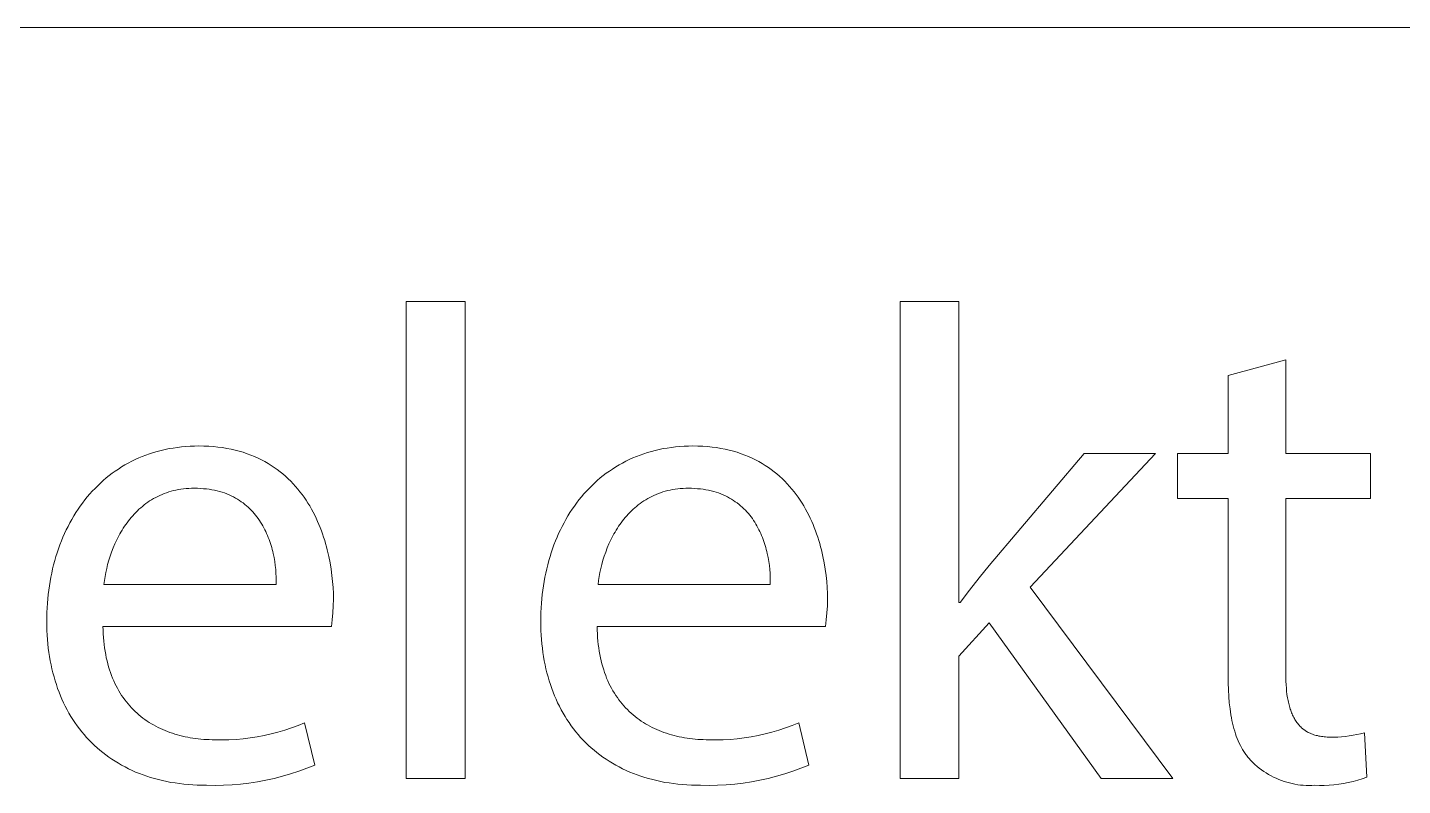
# Model space of a CAD drawing. Header units: millimetres. Extents: x 0 to 5466, y 0 to 3819.
# Drawn here: x 4843.2 to 4955.2, y 91 to 152.7 of the extents above; entities that cross this region are included whole.
import ezdxf

# ---------------------------------------------------------------- set-up
doc = ezdxf.new("R2010")
doc.units = ezdxf.units.MM
doc.header["$MEASUREMENT"] = 0
doc.layers.add('Domyślny', color=7, linetype='Continuous', true_color=0x000000)

msp = doc.modelspace()

# ---------------------------------------------------------------- linework, layer by layer
at = {"layer": 'Domyślny', "color": 18, "lineweight": 15, "true_color": 0x000000}
for p, q in [((3400.11, 152.73), (5460.42, 152.73)), ((4874.07, 130.43), (4878.89, 130.43)), ((4874.07, 91.57), (4874.07, 130.43)), ((4878.89, 130.43), (4878.89, 91.57)), ((4914.3, 91.57), (4914.3, 130.43)), ((4914.3, 130.43), (4919.07, 130.43)), ((4919.07, 130.43), (4919.07, 105.9)), ((4941.02, 124.4), (4945.71, 125.66)), ((4945.71, 125.66), (4945.71, 118.05)), ((4941.02, 118.05), (4941.02, 124.4)), ((4852, 117.55), (4852.29, 117.68)), ((4852.29, 117.68), (4852.58, 117.8)), ((4852.58, 117.8), (4852.88, 117.91)), ((4852.88, 117.91), (4853.18, 118.02)), ((4853.18, 118.02), (4853.49, 118.12)), ((4853.49, 118.12), (4853.8, 118.21)), ((4853.8, 118.21), (4854.12, 118.29)), ((4854.12, 118.29), (4854.44, 118.37)), ((4854.44, 118.37), (4854.77, 118.44)), ((4854.77, 118.44), (4855.1, 118.49)), ((4855.1, 118.49), (4855.44, 118.54)), ((4855.44, 118.54), (4855.78, 118.58)), ((4855.78, 118.58), (4856.13, 118.61)), ((4856.13, 118.61), (4856.48, 118.64)), ((4856.48, 118.64), (4856.83, 118.65)), ((4856.83, 118.65), (4857.19, 118.66)), ((4857.19, 118.66), (4857.59, 118.65)), ((4857.59, 118.65), (4857.99, 118.63)), ((4857.99, 118.63), (4858.37, 118.61)), ((4858.37, 118.61), (4858.74, 118.57)), ((4858.74, 118.57), (4859.11, 118.52)), ((4859.11, 118.52), (4859.46, 118.46)), ((4859.46, 118.46), (4859.81, 118.4)), ((4859.81, 118.4), (4860.15, 118.32)), ((4860.15, 118.32), (4860.48, 118.23)), ((4860.48, 118.23), (4860.8, 118.14)), ((4860.8, 118.14), (4861.12, 118.03)), ((4861.12, 118.03), (4861.42, 117.92)), ((4861.42, 117.92), (4861.72, 117.8)), ((4861.72, 117.8), (4862.01, 117.67)), ((4862.01, 117.67), (4862.29, 117.53)), ((4892.24, 117.55), (4892.53, 117.68)), ((4892.53, 117.68), (4892.82, 117.8)), ((4892.82, 117.8), (4893.12, 117.91)), ((4893.12, 117.91), (4893.42, 118.02)), ((4893.42, 118.02), (4893.73, 118.12)), ((4893.73, 118.12), (4894.04, 118.21)), ((4894.04, 118.21), (4894.36, 118.29)), ((4894.36, 118.29), (4894.68, 118.37)), ((4894.68, 118.37), (4895.01, 118.44)), ((4895.01, 118.44), (4895.34, 118.49)), ((4895.34, 118.49), (4895.68, 118.54)), ((4895.68, 118.54), (4896.02, 118.58)), ((4896.02, 118.58), (4896.37, 118.61)), ((4896.37, 118.61), (4896.72, 118.64)), ((4896.72, 118.64), (4897.07, 118.65)), ((4897.07, 118.65), (4897.43, 118.66)), ((4897.43, 118.66), (4897.83, 118.65)), ((4897.83, 118.65), (4898.23, 118.63)), ((4898.23, 118.63), (4898.61, 118.61)), ((4898.61, 118.61), (4898.98, 118.57)), ((4898.98, 118.57), (4899.35, 118.52)), ((4899.35, 118.52), (4899.7, 118.46)), ((4899.7, 118.46), (4900.05, 118.4)), ((4900.05, 118.4), (4900.39, 118.32)), ((4900.39, 118.32), (4900.72, 118.23)), ((4900.72, 118.23), (4901.04, 118.14)), ((4901.04, 118.14), (4901.36, 118.03)), ((4901.36, 118.03), (4901.66, 117.92)), ((4901.66, 117.92), (4901.96, 117.8)), ((4901.96, 117.8), (4902.25, 117.67)), ((4902.25, 117.67), (4902.53, 117.53)), ((4921.54, 108.92), (4929.3, 118.05)), ((4935.1, 118.05), (4924.88, 107.17)), ((4929.3, 118.05), (4935.1, 118.05)), ((4936.9, 114.39), (4936.9, 118.05)), ((4936.9, 118.05), (4941.02, 118.05)), ((4945.71, 118.05), (4952.61, 118.05)), ((4952.61, 118.05), (4952.61, 114.39)), ((4850.13, 116.43), (4850.38, 116.61)), ((4850.38, 116.61), (4850.64, 116.78)), ((4850.64, 116.78), (4850.9, 116.95)), ((4850.9, 116.95), (4851.17, 117.11)), ((4851.17, 117.11), (4851.44, 117.26)), ((4851.44, 117.26), (4851.72, 117.41)), ((4851.72, 117.41), (4852, 117.55)), ((4862.29, 117.53), (4862.56, 117.39)), ((4862.56, 117.39), (4862.82, 117.24)), ((4862.82, 117.24), (4863.08, 117.08)), ((4863.08, 117.08), (4863.33, 116.91)), ((4863.33, 116.91), (4863.57, 116.74)), ((4863.57, 116.74), (4863.81, 116.56)), ((4863.81, 116.56), (4864.03, 116.38)), ((4890.37, 116.43), (4890.62, 116.61)), ((4890.62, 116.61), (4890.88, 116.78)), ((4890.88, 116.78), (4891.14, 116.95)), ((4891.14, 116.95), (4891.41, 117.11)), ((4891.41, 117.11), (4891.68, 117.26)), ((4891.68, 117.26), (4891.96, 117.41)), ((4891.96, 117.41), (4892.24, 117.55)), ((4902.53, 117.53), (4902.8, 117.39)), ((4902.8, 117.39), (4903.06, 117.24)), ((4903.06, 117.24), (4903.32, 117.08)), ((4903.32, 117.08), (4903.57, 116.91)), ((4903.57, 116.91), (4903.81, 116.74)), ((4903.81, 116.74), (4904.05, 116.56)), ((4904.05, 116.56), (4904.27, 116.38)), ((4848.73, 115.2), (4848.95, 115.42)), ((4848.95, 115.42), (4849.17, 115.64)), ((4849.17, 115.64), (4849.4, 115.85)), ((4849.4, 115.85), (4849.64, 116.05)), ((4849.64, 116.05), (4849.88, 116.24)), ((4849.88, 116.24), (4850.13, 116.43)), ((4864.03, 116.38), (4864.25, 116.19)), ((4864.25, 116.19), (4864.47, 115.99)), ((4864.47, 115.99), (4864.67, 115.79)), ((4864.67, 115.79), (4864.87, 115.58)), ((4864.87, 115.58), (4865.06, 115.37)), ((4865.06, 115.37), (4865.25, 115.15)), ((4888.97, 115.2), (4889.19, 115.42)), ((4889.19, 115.42), (4889.41, 115.64)), ((4889.41, 115.64), (4889.64, 115.85)), ((4889.64, 115.85), (4889.88, 116.05)), ((4889.88, 116.05), (4890.12, 116.24)), ((4890.12, 116.24), (4890.37, 116.43)), ((4904.27, 116.38), (4904.49, 116.19)), ((4904.49, 116.19), (4904.71, 115.99)), ((4904.71, 115.99), (4904.91, 115.79)), ((4904.91, 115.79), (4905.11, 115.58)), ((4905.11, 115.58), (4905.3, 115.37)), ((4905.3, 115.37), (4905.49, 115.15)), ((4847.71, 114.01), (4847.9, 114.26)), ((4847.9, 114.26), (4848.1, 114.51)), ((4848.1, 114.51), (4848.3, 114.75)), ((4848.3, 114.75), (4848.51, 114.98)), ((4848.51, 114.98), (4848.73, 115.2)), ((4853.34, 114.28), (4853.18, 114.18)), ((4853.5, 114.37), (4853.34, 114.28)), ((4853.67, 114.46), (4853.5, 114.37)), ((4853.84, 114.55), (4853.67, 114.46)), ((4854.01, 114.63), (4853.84, 114.55)), ((4854.19, 114.71), (4854.01, 114.63)), ((4854.37, 114.78), (4854.19, 114.71)), ((4854.55, 114.85), (4854.37, 114.78)), ((4854.74, 114.91), (4854.55, 114.85)), ((4854.93, 114.97), (4854.74, 114.91)), ((4855.13, 115.02), (4854.93, 114.97)), ((4855.32, 115.06), (4855.13, 115.02)), ((4855.53, 115.1), (4855.32, 115.06)), ((4855.73, 115.14), (4855.53, 115.1)), ((4855.95, 115.16), (4855.73, 115.14)), ((4856.16, 115.19), (4855.95, 115.16)), ((4856.38, 115.2), (4856.16, 115.19)), ((4856.6, 115.21), (4856.38, 115.2)), ((4856.83, 115.22), (4856.6, 115.21)), ((4857.08, 115.21), (4856.83, 115.22)), ((4857.32, 115.2), (4857.08, 115.21)), ((4857.56, 115.18), (4857.32, 115.2)), ((4857.8, 115.16), (4857.56, 115.18)), ((4858.03, 115.13), (4857.8, 115.16)), ((4858.25, 115.09), (4858.03, 115.13)), ((4858.46, 115.05), (4858.25, 115.09)), ((4858.67, 115), (4858.46, 115.05)), ((4858.88, 114.95), (4858.67, 115)), ((4859.08, 114.89), (4858.88, 114.95)), ((4859.27, 114.83), (4859.08, 114.89)), ((4859.46, 114.76), (4859.27, 114.83)), ((4859.65, 114.68), (4859.46, 114.76)), ((4859.83, 114.6), (4859.65, 114.68)), ((4860, 114.51), (4859.83, 114.6)), ((4860.17, 114.42), (4860, 114.51)), ((4860.33, 114.33), (4860.17, 114.42)), ((4860.49, 114.23), (4860.33, 114.33)), ((4860.64, 114.12), (4860.49, 114.23)), ((4865.25, 115.15), (4865.42, 114.93)), ((4865.42, 114.93), (4865.6, 114.71)), ((4865.6, 114.71), (4865.76, 114.48)), ((4865.76, 114.48), (4865.92, 114.24)), ((4865.92, 114.24), (4866.07, 114.01)), ((4887.95, 114.01), (4888.14, 114.26)), ((4888.14, 114.26), (4888.34, 114.51)), ((4888.34, 114.51), (4888.54, 114.75)), ((4888.54, 114.75), (4888.75, 114.98)), ((4888.75, 114.98), (4888.97, 115.2)), ((4893.58, 114.28), (4893.43, 114.18)), ((4893.75, 114.37), (4893.58, 114.28)), ((4893.91, 114.46), (4893.75, 114.37)), ((4894.08, 114.55), (4893.91, 114.46)), ((4894.25, 114.63), (4894.08, 114.55)), ((4894.43, 114.71), (4894.25, 114.63)), ((4894.61, 114.78), (4894.43, 114.71)), ((4894.79, 114.85), (4894.61, 114.78)), ((4894.98, 114.91), (4894.79, 114.85)), ((4895.17, 114.97), (4894.98, 114.91)), ((4895.37, 115.02), (4895.17, 114.97)), ((4895.57, 115.06), (4895.37, 115.02)), ((4895.77, 115.1), (4895.57, 115.06)), ((4895.98, 115.14), (4895.77, 115.1)), ((4896.19, 115.16), (4895.98, 115.14)), ((4896.4, 115.19), (4896.19, 115.16)), ((4896.62, 115.2), (4896.4, 115.19)), ((4896.84, 115.21), (4896.62, 115.2)), ((4897.07, 115.22), (4896.84, 115.21)), ((4897.32, 115.21), (4897.07, 115.22)), ((4897.57, 115.2), (4897.32, 115.21)), ((4897.8, 115.18), (4897.57, 115.2)), ((4898.04, 115.16), (4897.8, 115.18)), ((4898.27, 115.13), (4898.04, 115.16)), ((4898.49, 115.09), (4898.27, 115.13)), ((4898.7, 115.05), (4898.49, 115.09)), ((4898.92, 115), (4898.7, 115.05)), ((4899.12, 114.95), (4898.92, 115)), ((4899.32, 114.89), (4899.12, 114.95)), ((4899.51, 114.83), (4899.32, 114.89)), ((4899.7, 114.76), (4899.51, 114.83)), ((4899.89, 114.68), (4899.7, 114.76)), ((4900.07, 114.6), (4899.89, 114.68)), ((4900.24, 114.51), (4900.07, 114.6)), ((4900.41, 114.42), (4900.24, 114.51)), ((4900.57, 114.33), (4900.41, 114.42)), ((4900.73, 114.23), (4900.57, 114.33)), ((4900.88, 114.12), (4900.73, 114.23)), ((4905.49, 115.15), (4905.67, 114.93)), ((4905.67, 114.93), (4905.84, 114.71)), ((4905.84, 114.71), (4906, 114.48)), ((4906, 114.48), (4906.16, 114.24)), ((4906.16, 114.24), (4906.31, 114.01)), ((4941.02, 114.39), (4936.9, 114.39)), ((4941.02, 99.94), (4941.02, 114.39)), ((4952.61, 114.39), (4945.71, 114.39)), ((4945.71, 114.39), (4945.71, 100.11)), ((4847, 112.96), (4847.17, 113.23)), ((4847.17, 113.23), (4847.35, 113.5)), ((4847.35, 113.5), (4847.53, 113.76)), ((4847.53, 113.76), (4847.71, 114.01)), ((4851.92, 113.11), (4851.8, 112.98)), ((4852.05, 113.25), (4851.92, 113.11)), ((4852.18, 113.37), (4852.05, 113.25)), ((4852.31, 113.5), (4852.18, 113.37)), ((4852.45, 113.62), (4852.31, 113.5)), ((4852.59, 113.74), (4852.45, 113.62)), ((4852.73, 113.86), (4852.59, 113.74)), ((4852.88, 113.97), (4852.73, 113.86)), ((4853.03, 114.07), (4852.88, 113.97)), ((4853.18, 114.18), (4853.03, 114.07)), ((4860.79, 114.02), (4860.64, 114.12)), ((4860.93, 113.9), (4860.79, 114.02)), ((4861.07, 113.79), (4860.93, 113.9)), ((4861.21, 113.67), (4861.07, 113.79)), ((4861.34, 113.55), (4861.21, 113.67)), ((4861.46, 113.42), (4861.34, 113.55)), ((4861.58, 113.29), (4861.46, 113.42)), ((4861.7, 113.16), (4861.58, 113.29)), ((4861.81, 113.02), (4861.7, 113.16)), ((4866.07, 114.01), (4866.22, 113.77)), ((4866.22, 113.77), (4866.36, 113.52)), ((4866.36, 113.52), (4866.49, 113.28)), ((4866.49, 113.28), (4866.62, 113.03)), ((4887.24, 112.96), (4887.41, 113.23)), ((4887.41, 113.23), (4887.59, 113.5)), ((4887.59, 113.5), (4887.77, 113.76)), ((4887.77, 113.76), (4887.95, 114.01)), ((4892.16, 113.11), (4892.04, 112.98)), ((4892.29, 113.25), (4892.16, 113.11)), ((4892.42, 113.37), (4892.29, 113.25)), ((4892.55, 113.5), (4892.42, 113.37)), ((4892.69, 113.62), (4892.55, 113.5)), ((4892.83, 113.74), (4892.69, 113.62)), ((4892.97, 113.86), (4892.83, 113.74)), ((4893.12, 113.97), (4892.97, 113.86)), ((4893.27, 114.07), (4893.12, 113.97)), ((4893.43, 114.18), (4893.27, 114.07)), ((4901.03, 114.02), (4900.88, 114.12)), ((4901.18, 113.9), (4901.03, 114.02)), ((4901.31, 113.79), (4901.18, 113.9)), ((4901.45, 113.67), (4901.31, 113.79)), ((4901.58, 113.55), (4901.45, 113.67)), ((4901.7, 113.42), (4901.58, 113.55)), ((4901.83, 113.29), (4901.7, 113.42)), ((4901.94, 113.16), (4901.83, 113.29)), ((4902.05, 113.02), (4901.94, 113.16)), ((4906.31, 114.01), (4906.46, 113.77)), ((4906.46, 113.77), (4906.6, 113.52)), ((4906.6, 113.52), (4906.73, 113.28)), ((4906.73, 113.28), (4906.86, 113.03)), ((4846.39, 111.82), (4846.53, 112.11)), ((4846.53, 112.11), (4846.68, 112.4)), ((4846.68, 112.4), (4846.84, 112.68)), ((4846.84, 112.68), (4847, 112.96)), ((4851.13, 112.12), (4851.03, 111.96)), ((4851.23, 112.26), (4851.13, 112.12)), ((4851.34, 112.41), (4851.23, 112.26)), ((4851.45, 112.56), (4851.34, 112.41)), ((4851.56, 112.7), (4851.45, 112.56)), ((4851.68, 112.84), (4851.56, 112.7)), ((4851.8, 112.98), (4851.68, 112.84)), ((4861.92, 112.88), (4861.81, 113.02)), ((4862.02, 112.74), (4861.92, 112.88)), ((4862.12, 112.6), (4862.02, 112.74)), ((4862.22, 112.45), (4862.12, 112.6)), ((4862.31, 112.3), (4862.22, 112.45)), ((4862.4, 112.15), (4862.31, 112.3)), ((4862.48, 112), (4862.4, 112.15)), ((4862.56, 111.84), (4862.48, 112)), ((4866.62, 113.03), (4866.74, 112.78)), ((4866.74, 112.78), (4866.86, 112.52)), ((4866.86, 112.52), (4866.97, 112.27)), ((4866.97, 112.27), (4867.07, 112.01)), ((4867.07, 112.01), (4867.17, 111.75)), ((4886.63, 111.82), (4886.77, 112.11)), ((4886.77, 112.11), (4886.93, 112.4)), ((4886.93, 112.4), (4887.08, 112.68)), ((4887.08, 112.68), (4887.24, 112.96)), ((4891.37, 112.12), (4891.27, 111.96)), ((4891.47, 112.26), (4891.37, 112.12)), ((4891.58, 112.41), (4891.47, 112.26)), ((4891.69, 112.56), (4891.58, 112.41)), ((4891.8, 112.7), (4891.69, 112.56)), ((4891.92, 112.84), (4891.8, 112.7)), ((4892.04, 112.98), (4891.92, 112.84)), ((4902.16, 112.88), (4902.05, 113.02)), ((4902.27, 112.74), (4902.16, 112.88)), ((4902.37, 112.6), (4902.27, 112.74)), ((4902.46, 112.45), (4902.37, 112.6)), ((4902.55, 112.3), (4902.46, 112.45)), ((4902.64, 112.15), (4902.55, 112.3)), ((4902.72, 112), (4902.64, 112.15)), ((4902.8, 111.84), (4902.72, 112)), ((4906.86, 113.03), (4906.98, 112.78)), ((4906.98, 112.78), (4907.1, 112.52)), ((4907.1, 112.52), (4907.21, 112.27)), ((4907.21, 112.27), (4907.31, 112.01)), ((4907.31, 112.01), (4907.41, 111.75)), ((4845.87, 110.61), (4845.99, 110.92)), ((4845.99, 110.92), (4846.12, 111.22)), ((4846.12, 111.22), (4846.25, 111.52)), ((4846.25, 111.52), (4846.39, 111.82)), ((4850.5, 111.01), (4850.42, 110.85)), ((4850.58, 111.18), (4850.5, 111.01)), ((4850.66, 111.34), (4850.58, 111.18)), ((4850.75, 111.5), (4850.66, 111.34)), ((4850.84, 111.65), (4850.75, 111.5)), ((4850.93, 111.81), (4850.84, 111.65)), ((4851.03, 111.96), (4850.93, 111.81)), ((4862.64, 111.69), (4862.56, 111.84)), ((4862.71, 111.53), (4862.64, 111.69)), ((4862.78, 111.37), (4862.71, 111.53)), ((4862.84, 111.21), (4862.78, 111.37)), ((4862.91, 111.05), (4862.84, 111.21)), ((4862.96, 110.89), (4862.91, 111.05)), ((4863.02, 110.72), (4862.96, 110.89)), ((4867.17, 111.75), (4867.26, 111.49)), ((4867.26, 111.49), (4867.35, 111.23)), ((4867.35, 111.23), (4867.44, 110.97)), ((4867.44, 110.97), (4867.51, 110.71)), ((4886.11, 110.61), (4886.23, 110.92)), ((4886.23, 110.92), (4886.36, 111.22)), ((4886.36, 111.22), (4886.49, 111.52)), ((4886.49, 111.52), (4886.63, 111.82)), ((4890.74, 111.01), (4890.66, 110.85)), ((4890.82, 111.18), (4890.74, 111.01)), ((4890.9, 111.34), (4890.82, 111.18)), ((4890.99, 111.5), (4890.9, 111.34)), ((4891.08, 111.65), (4890.99, 111.5)), ((4891.17, 111.81), (4891.08, 111.65)), ((4891.27, 111.96), (4891.17, 111.81)), ((4902.88, 111.69), (4902.8, 111.84)), ((4902.95, 111.53), (4902.88, 111.69)), ((4903.02, 111.37), (4902.95, 111.53)), ((4903.08, 111.21), (4903.02, 111.37)), ((4903.15, 111.05), (4903.08, 111.21)), ((4903.2, 110.89), (4903.15, 111.05)), ((4903.26, 110.72), (4903.2, 110.89)), ((4907.41, 111.75), (4907.5, 111.49)), ((4907.5, 111.49), (4907.59, 111.23)), ((4907.59, 111.23), (4907.68, 110.97)), ((4907.68, 110.97), (4907.75, 110.71)), ((4845.55, 109.65), (4845.65, 109.97)), ((4845.65, 109.97), (4845.76, 110.29)), ((4845.76, 110.29), (4845.87, 110.61)), ((4850.08, 110.02), (4849.96, 109.69)), ((4850.2, 110.36), (4850.08, 110.02)), ((4850.35, 110.69), (4850.2, 110.36)), ((4850.42, 110.85), (4850.35, 110.69)), ((4863.07, 110.56), (4863.02, 110.72)), ((4863.12, 110.4), (4863.07, 110.56)), ((4863.16, 110.23), (4863.12, 110.4)), ((4863.2, 110.07), (4863.16, 110.23)), ((4863.24, 109.9), (4863.2, 110.07)), ((4863.31, 109.57), (4863.24, 109.9)), ((4867.51, 110.71), (4867.59, 110.45)), ((4867.59, 110.45), (4867.65, 110.19)), ((4867.65, 110.19), (4867.78, 109.66)), ((4885.79, 109.65), (4885.89, 109.97)), ((4885.89, 109.97), (4886, 110.29)), ((4886, 110.29), (4886.11, 110.61)), ((4890.32, 110.02), (4890.2, 109.69)), ((4890.45, 110.36), (4890.32, 110.02)), ((4890.59, 110.69), (4890.45, 110.36)), ((4890.66, 110.85), (4890.59, 110.69)), ((4903.31, 110.56), (4903.26, 110.72)), ((4903.36, 110.4), (4903.31, 110.56)), ((4903.4, 110.23), (4903.36, 110.4)), ((4903.44, 110.07), (4903.4, 110.23)), ((4903.48, 109.9), (4903.44, 110.07)), ((4903.55, 109.57), (4903.48, 109.9)), ((4907.75, 110.71), (4907.83, 110.45)), ((4907.83, 110.45), (4907.9, 110.19)), ((4907.9, 110.19), (4908.02, 109.66)), ((4845.2, 108.31), (4845.28, 108.65)), ((4845.28, 108.65), (4845.36, 108.99)), ((4845.36, 108.99), (4845.45, 109.32)), ((4845.45, 109.32), (4845.55, 109.65)), ((4849.68, 108.69), (4849.61, 108.36)), ((4849.76, 109.02), (4849.68, 108.69)), ((4849.85, 109.35), (4849.76, 109.02)), ((4849.96, 109.69), (4849.85, 109.35)), ((4863.37, 109.25), (4863.31, 109.57)), ((4863.41, 108.92), (4863.37, 109.25)), ((4863.45, 108.6), (4863.41, 108.92)), ((4867.78, 109.66), (4867.88, 109.14)), ((4867.88, 109.14), (4867.97, 108.63)), ((4867.97, 108.63), (4868.03, 108.12)), ((4885.44, 108.31), (4885.52, 108.65)), ((4885.52, 108.65), (4885.6, 108.99)), ((4885.6, 108.99), (4885.69, 109.32)), ((4885.69, 109.32), (4885.79, 109.65)), ((4889.92, 108.69), (4889.85, 108.36)), ((4890, 109.02), (4889.92, 108.69)), ((4890.1, 109.35), (4890, 109.02)), ((4890.2, 109.69), (4890.1, 109.35)), ((4903.61, 109.25), (4903.55, 109.57)), ((4903.65, 108.92), (4903.61, 109.25)), ((4903.69, 108.6), (4903.65, 108.92)), ((4908.02, 109.66), (4908.12, 109.14)), ((4908.12, 109.14), (4908.21, 108.63)), ((4908.21, 108.63), (4908.27, 108.12)), ((4920.73, 107.93), (4921.54, 108.92)), ((4845.01, 107.28), (4845.07, 107.63)), ((4845.07, 107.63), (4845.13, 107.97)), ((4845.13, 107.97), (4845.2, 108.31)), ((4849.5, 107.71), (4849.46, 107.39)), ((4849.55, 108.03), (4849.5, 107.71)), ((4849.61, 108.36), (4849.55, 108.03)), ((4863.47, 108.29), (4863.45, 108.6)), ((4863.49, 107.98), (4863.47, 108.29)), ((4863.49, 107.68), (4863.49, 107.98)), ((4863.49, 107.39), (4863.49, 107.68)), ((4868.03, 108.12), (4868.08, 107.62)), ((4868.08, 107.62), (4868.12, 107.13)), ((4885.25, 107.28), (4885.31, 107.63)), ((4885.31, 107.63), (4885.37, 107.97)), ((4885.37, 107.97), (4885.44, 108.31)), ((4889.74, 107.71), (4889.7, 107.39)), ((4889.79, 108.03), (4889.74, 107.71)), ((4889.85, 108.36), (4889.79, 108.03)), ((4903.71, 108.29), (4903.69, 108.6)), ((4903.73, 107.98), (4903.71, 108.29)), ((4903.73, 107.68), (4903.73, 107.98)), ((4903.73, 107.39), (4903.73, 107.68)), ((4908.27, 108.12), (4908.33, 107.62)), ((4908.33, 107.62), (4908.36, 107.13)), ((4919.94, 106.93), (4920.73, 107.93)), ((4844.88, 106.21), (4844.92, 106.57)), ((4844.92, 106.57), (4844.96, 106.92)), ((4844.96, 106.92), (4845.01, 107.28)), ((4849.46, 107.39), (4863.49, 107.39)), ((4868.12, 107.13), (4868.14, 106.65)), ((4868.14, 106.65), (4868.15, 106.19)), ((4885.12, 106.21), (4885.16, 106.57)), ((4885.16, 106.57), (4885.2, 106.92)), ((4885.2, 106.92), (4885.25, 107.28)), ((4889.7, 107.39), (4903.73, 107.39)), ((4908.36, 107.13), (4908.38, 106.65)), ((4908.38, 106.65), (4908.39, 106.19)), ((4919.18, 105.9), (4919.94, 106.93)), ((4924.88, 107.17), (4936.52, 91.57)), ((4844.81, 105.11), (4844.83, 105.48)), ((4844.83, 105.48), (4844.85, 105.85)), ((4844.85, 105.85), (4844.88, 106.21)), ((4868.13, 105.63), (4868.1, 105.07)), ((4868.15, 106.19), (4868.13, 105.63)), ((4885.05, 105.11), (4885.07, 105.48)), ((4885.07, 105.48), (4885.09, 105.85)), ((4885.09, 105.85), (4885.12, 106.21)), ((4908.38, 105.63), (4908.34, 105.07)), ((4908.39, 106.19), (4908.38, 105.63)), ((4919.07, 105.9), (4919.18, 105.9)), ((4844.8, 104.74), (4844.81, 105.11)), ((4844.8, 104.37), (4844.8, 104.74)), ((4844.8, 104), (4844.8, 104.37)), ((4868.05, 104.51), (4867.98, 103.95)), ((4868.1, 105.07), (4868.05, 104.51)), ((4885.04, 104.74), (4885.05, 105.11)), ((4885.04, 104.37), (4885.04, 104.74)), ((4885.04, 104), (4885.04, 104.37)), ((4908.29, 104.51), (4908.23, 103.95)), ((4908.34, 105.07), (4908.29, 104.51)), ((4921.54, 104.26), (4919.07, 101.53)), ((4930.68, 91.57), (4921.54, 104.26)), ((4844.81, 103.63), (4844.8, 104)), ((4844.83, 103.26), (4844.81, 103.63)), ((4844.85, 102.9), (4844.83, 103.26)), ((4849.38, 103.95), (4849.39, 103.65)), ((4867.98, 103.95), (4849.38, 103.95)), ((4849.39, 103.65), (4849.4, 103.35)), ((4849.4, 103.35), (4849.42, 103.06)), ((4849.42, 103.06), (4849.45, 102.77)), ((4885.05, 103.63), (4885.04, 104)), ((4885.07, 103.26), (4885.05, 103.63)), ((4885.1, 102.9), (4885.07, 103.26)), ((4889.62, 103.95), (4889.63, 103.65)), ((4908.23, 103.95), (4889.62, 103.95)), ((4889.63, 103.65), (4889.65, 103.35)), ((4889.65, 103.35), (4889.66, 103.06)), ((4889.66, 103.06), (4889.69, 102.77)), ((4844.89, 102.55), (4844.85, 102.9)), ((4844.92, 102.2), (4844.89, 102.55)), ((4844.97, 101.85), (4844.92, 102.2)), ((4849.45, 102.77), (4849.48, 102.49)), ((4849.48, 102.49), (4849.51, 102.22)), ((4849.51, 102.22), (4849.56, 101.95)), ((4849.56, 101.95), (4849.6, 101.68)), ((4885.13, 102.55), (4885.1, 102.9)), ((4885.17, 102.2), (4885.13, 102.55)), ((4885.21, 101.85), (4885.17, 102.2)), ((4889.69, 102.77), (4889.72, 102.49)), ((4889.72, 102.49), (4889.76, 102.22)), ((4889.76, 102.22), (4889.8, 101.95)), ((4889.8, 101.95), (4889.84, 101.68)), ((4845.02, 101.51), (4844.97, 101.85)), ((4845.08, 101.17), (4845.02, 101.51)), ((4845.15, 100.83), (4845.08, 101.17)), ((4845.22, 100.5), (4845.15, 100.83)), ((4849.6, 101.68), (4849.65, 101.42)), ((4849.65, 101.42), (4849.71, 101.17)), ((4849.71, 101.17), (4849.78, 100.92)), ((4849.78, 100.92), (4849.84, 100.68)), ((4885.26, 101.51), (4885.21, 101.85)), ((4885.32, 101.17), (4885.26, 101.51)), ((4885.39, 100.83), (4885.32, 101.17)), ((4885.46, 100.5), (4885.39, 100.83)), ((4889.84, 101.68), (4889.9, 101.42)), ((4889.9, 101.42), (4889.95, 101.17)), ((4889.95, 101.17), (4890.02, 100.92)), ((4890.02, 100.92), (4890.08, 100.68)), ((4919.07, 101.53), (4919.07, 91.57)), ((4845.3, 100.18), (4845.22, 100.5)), ((4845.39, 99.86), (4845.3, 100.18)), ((4845.48, 99.54), (4845.39, 99.86)), ((4849.84, 100.68), (4849.92, 100.44)), ((4849.92, 100.44), (4849.99, 100.21)), ((4849.99, 100.21), (4850.08, 99.98)), ((4850.08, 99.98), (4850.16, 99.76)), ((4850.16, 99.76), (4850.26, 99.54)), ((4885.54, 100.18), (4885.46, 100.5)), ((4885.63, 99.86), (4885.54, 100.18)), ((4885.72, 99.54), (4885.63, 99.86)), ((4890.08, 100.68), (4890.16, 100.44)), ((4890.16, 100.44), (4890.23, 100.21)), ((4890.23, 100.21), (4890.32, 99.98)), ((4890.32, 99.98), (4890.4, 99.76)), ((4890.4, 99.76), (4890.5, 99.54)), ((4941.02, 99.37), (4941.02, 99.94)), ((4945.71, 100.11), (4945.71, 99.8)), ((4945.71, 99.8), (4945.72, 99.51)), ((4845.58, 99.23), (4845.48, 99.54)), ((4845.68, 98.92), (4845.58, 99.23)), ((4845.8, 98.62), (4845.68, 98.92)), ((4845.92, 98.32), (4845.8, 98.62)), ((4850.26, 99.54), (4850.35, 99.33)), ((4850.35, 99.33), (4850.45, 99.13)), ((4850.45, 99.13), (4850.56, 98.93)), ((4850.56, 98.93), (4850.67, 98.73)), ((4850.67, 98.73), (4850.78, 98.54)), ((4885.82, 99.23), (4885.72, 99.54)), ((4885.93, 98.92), (4885.82, 99.23)), ((4886.04, 98.62), (4885.93, 98.92)), ((4886.16, 98.32), (4886.04, 98.62)), ((4890.5, 99.54), (4890.59, 99.33)), ((4890.59, 99.33), (4890.69, 99.13)), ((4890.69, 99.13), (4890.8, 98.93)), ((4890.8, 98.93), (4890.91, 98.73)), ((4890.91, 98.73), (4891.03, 98.54)), ((4941.04, 98.81), (4941.02, 99.37)), ((4941.07, 98.27), (4941.04, 98.81)), ((4945.72, 99.51), (4945.74, 99.22)), ((4945.74, 99.22), (4945.76, 98.95)), ((4945.76, 98.95), (4945.78, 98.68)), ((4945.78, 98.68), (4945.81, 98.42)), ((4846.04, 98.03), (4845.92, 98.32)), ((4846.17, 97.74), (4846.04, 98.03)), ((4846.31, 97.46), (4846.17, 97.74)), ((4846.46, 97.18), (4846.31, 97.46)), ((4850.78, 98.54), (4850.9, 98.35)), ((4850.9, 98.35), (4851.03, 98.17)), ((4851.03, 98.17), (4851.15, 98)), ((4851.15, 98), (4851.29, 97.82)), ((4851.29, 97.82), (4851.42, 97.66)), ((4851.42, 97.66), (4851.56, 97.5)), ((4851.56, 97.5), (4851.7, 97.34)), ((4886.28, 98.03), (4886.16, 98.32)), ((4886.41, 97.74), (4886.28, 98.03)), ((4886.55, 97.46), (4886.41, 97.74)), ((4886.7, 97.18), (4886.55, 97.46)), ((4891.03, 98.54), (4891.14, 98.35)), ((4891.14, 98.35), (4891.27, 98.17)), ((4891.27, 98.17), (4891.4, 98)), ((4891.4, 98), (4891.53, 97.82)), ((4891.53, 97.82), (4891.66, 97.66)), ((4891.66, 97.66), (4891.8, 97.5)), ((4891.8, 97.5), (4891.94, 97.34)), ((4941.11, 97.75), (4941.07, 98.27)), ((4941.17, 97.25), (4941.11, 97.75)), ((4945.81, 98.42), (4945.85, 98.16)), ((4945.85, 98.16), (4945.9, 97.92)), ((4945.9, 97.92), (4945.92, 97.8)), ((4945.92, 97.8), (4945.95, 97.69)), ((4945.95, 97.69), (4945.98, 97.57)), ((4945.98, 97.57), (4946.01, 97.46)), ((4946.01, 97.46), (4946.04, 97.35)), ((4846.61, 96.91), (4846.46, 97.18)), ((4846.77, 96.64), (4846.61, 96.91)), ((4846.93, 96.38), (4846.77, 96.64)), ((4847.1, 96.13), (4846.93, 96.38)), ((4851.7, 97.34), (4851.85, 97.19)), ((4851.85, 97.19), (4852, 97.04)), ((4852, 97.04), (4852.15, 96.9)), ((4852.15, 96.9), (4852.31, 96.76)), ((4852.31, 96.76), (4852.47, 96.63)), ((4852.47, 96.63), (4852.63, 96.5)), ((4852.63, 96.5), (4852.8, 96.38)), ((4852.8, 96.38), (4852.97, 96.26)), ((4886.85, 96.91), (4886.7, 97.18)), ((4887.01, 96.64), (4886.85, 96.91)), ((4887.17, 96.38), (4887.01, 96.64)), ((4887.34, 96.13), (4887.17, 96.38)), ((4891.94, 97.34), (4892.09, 97.19)), ((4892.09, 97.19), (4892.24, 97.04)), ((4892.24, 97.04), (4892.39, 96.9)), ((4892.39, 96.9), (4892.55, 96.76)), ((4892.55, 96.76), (4892.71, 96.63)), ((4892.71, 96.63), (4892.88, 96.5)), ((4892.88, 96.5), (4893.04, 96.38)), ((4893.04, 96.38), (4893.21, 96.26)), ((4941.21, 97.01), (4941.17, 97.25)), ((4941.24, 96.77), (4941.21, 97.01)), ((4941.28, 96.53), (4941.24, 96.77)), ((4941.33, 96.3), (4941.28, 96.53)), ((4946.04, 97.35), (4946.07, 97.24)), ((4946.07, 97.24), (4946.11, 97.14)), ((4946.11, 97.14), (4946.15, 97.04)), ((4946.15, 97.04), (4946.18, 96.94)), ((4946.18, 96.94), (4946.23, 96.84)), ((4946.23, 96.84), (4946.27, 96.74)), ((4946.27, 96.74), (4946.31, 96.65)), ((4946.31, 96.65), (4946.36, 96.56)), ((4946.36, 96.56), (4946.41, 96.47)), ((4946.41, 96.47), (4946.46, 96.39)), ((4946.46, 96.39), (4946.51, 96.3)), ((4847.27, 95.88), (4847.1, 96.13)), ((4847.46, 95.63), (4847.27, 95.88)), ((4847.65, 95.39), (4847.46, 95.63)), ((4847.84, 95.16), (4847.65, 95.39)), ((4852.97, 96.26), (4853.15, 96.15)), ((4853.15, 96.15), (4853.32, 96.04)), ((4853.32, 96.04), (4853.5, 95.94)), ((4853.5, 95.94), (4853.68, 95.84)), ((4853.68, 95.84), (4853.87, 95.74)), ((4853.87, 95.74), (4854.06, 95.65)), ((4854.06, 95.65), (4854.25, 95.56)), ((4854.25, 95.56), (4854.44, 95.48)), ((4854.44, 95.48), (4854.63, 95.4)), ((4854.63, 95.4), (4854.83, 95.33)), ((4854.83, 95.33), (4855.03, 95.26)), ((4855.03, 95.26), (4855.24, 95.2)), ((4855.24, 95.2), (4855.44, 95.14)), ((4862.5, 95.08), (4863.07, 95.21)), ((4863.07, 95.21), (4863.62, 95.36)), ((4863.62, 95.36), (4864.18, 95.52)), ((4864.18, 95.52), (4864.73, 95.7)), ((4864.73, 95.7), (4865.27, 95.9)), ((4865.27, 95.9), (4865.8, 96.12)), ((4865.8, 96.12), (4866.62, 92.67)), ((4887.52, 95.88), (4887.34, 96.13)), ((4887.7, 95.63), (4887.52, 95.88)), ((4887.89, 95.39), (4887.7, 95.63)), ((4888.08, 95.16), (4887.89, 95.39)), ((4893.21, 96.26), (4893.39, 96.15)), ((4893.39, 96.15), (4893.56, 96.04)), ((4893.56, 96.04), (4893.74, 95.94)), ((4893.74, 95.94), (4893.92, 95.84)), ((4893.92, 95.84), (4894.11, 95.74)), ((4894.11, 95.74), (4894.3, 95.65)), ((4894.3, 95.65), (4894.49, 95.56)), ((4894.49, 95.56), (4894.68, 95.48)), ((4894.68, 95.48), (4894.88, 95.4)), ((4894.88, 95.4), (4895.07, 95.33)), ((4895.07, 95.33), (4895.27, 95.26)), ((4895.27, 95.26), (4895.48, 95.2)), ((4895.48, 95.2), (4895.68, 95.14)), ((4902.74, 95.08), (4903.31, 95.21)), ((4903.31, 95.21), (4903.86, 95.36)), ((4903.86, 95.36), (4904.42, 95.52)), ((4904.42, 95.52), (4904.97, 95.7)), ((4904.97, 95.7), (4905.51, 95.9)), ((4905.51, 95.9), (4906.04, 96.12)), ((4906.04, 96.12), (4906.86, 92.67)), ((4941.38, 96.08), (4941.33, 96.3)), ((4941.43, 95.86), (4941.38, 96.08)), ((4941.49, 95.65), (4941.43, 95.86)), ((4941.55, 95.44), (4941.49, 95.65)), ((4941.62, 95.23), (4941.55, 95.44)), ((4941.68, 95.03), (4941.62, 95.23)), ((4946.51, 96.3), (4946.56, 96.22)), ((4946.56, 96.22), (4946.62, 96.14)), ((4946.62, 96.14), (4946.68, 96.07)), ((4946.68, 96.07), (4946.74, 95.99)), ((4946.74, 95.99), (4946.8, 95.92)), ((4946.8, 95.92), (4946.86, 95.85)), ((4946.86, 95.85), (4946.93, 95.79)), ((4946.93, 95.79), (4947, 95.72)), ((4947, 95.72), (4947.03, 95.69)), ((4947.03, 95.69), (4947.07, 95.66)), ((4947.07, 95.66), (4947.11, 95.63)), ((4947.11, 95.63), (4947.14, 95.6)), ((4947.14, 95.6), (4947.18, 95.57)), ((4947.18, 95.57), (4947.22, 95.55)), ((4947.22, 95.55), (4947.25, 95.52)), ((4947.25, 95.52), (4947.29, 95.49)), ((4947.29, 95.49), (4947.33, 95.47)), ((4947.33, 95.47), (4947.37, 95.44)), ((4947.37, 95.44), (4947.41, 95.41)), ((4947.41, 95.41), (4947.45, 95.39)), ((4947.45, 95.39), (4947.54, 95.34)), ((4947.54, 95.34), (4947.62, 95.3)), ((4947.62, 95.3), (4947.71, 95.26)), ((4947.71, 95.26), (4947.8, 95.22)), ((4947.8, 95.22), (4947.89, 95.18)), ((4951.51, 95.16), (4951.81, 95.22)), ((4951.81, 95.22), (4952.12, 95.3)), ((4952.12, 95.3), (4952.32, 91.68)), ((4848.04, 94.93), (4847.84, 95.16)), ((4848.25, 94.71), (4848.04, 94.93)), ((4848.46, 94.49), (4848.25, 94.71)), ((4848.68, 94.28), (4848.46, 94.49)), ((4848.9, 94.08), (4848.68, 94.28)), ((4849.13, 93.88), (4848.9, 94.08)), ((4855.44, 95.14), (4855.65, 95.08)), ((4855.65, 95.08), (4855.85, 95.03)), ((4855.85, 95.03), (4856.06, 94.98)), ((4856.06, 94.98), (4856.28, 94.94)), ((4856.28, 94.94), (4856.49, 94.9)), ((4856.49, 94.9), (4856.71, 94.87)), ((4856.71, 94.87), (4856.92, 94.84)), ((4856.92, 94.84), (4857.14, 94.81)), ((4857.14, 94.81), (4857.36, 94.79)), ((4857.36, 94.79), (4857.59, 94.77)), ((4857.59, 94.77), (4857.81, 94.76)), ((4857.81, 94.76), (4858.03, 94.75)), ((4858.03, 94.75), (4858.26, 94.74)), ((4858.26, 94.74), (4858.48, 94.74)), ((4858.48, 94.74), (4859.06, 94.73)), ((4859.06, 94.73), (4859.64, 94.74)), ((4859.64, 94.74), (4860.22, 94.77)), ((4860.22, 94.77), (4860.79, 94.82)), ((4860.79, 94.82), (4861.36, 94.89)), ((4861.36, 94.89), (4861.93, 94.98)), ((4861.93, 94.98), (4862.5, 95.08)), ((4888.28, 94.93), (4888.08, 95.16)), ((4888.49, 94.71), (4888.28, 94.93)), ((4888.7, 94.49), (4888.49, 94.71)), ((4888.92, 94.28), (4888.7, 94.49)), ((4889.14, 94.08), (4888.92, 94.28)), ((4889.37, 93.88), (4889.14, 94.08)), ((4895.68, 95.14), (4895.89, 95.08)), ((4895.89, 95.08), (4896.1, 95.03)), ((4896.1, 95.03), (4896.31, 94.98)), ((4896.31, 94.98), (4896.52, 94.94)), ((4896.52, 94.94), (4896.73, 94.9)), ((4896.73, 94.9), (4896.95, 94.87)), ((4896.95, 94.87), (4897.17, 94.84)), ((4897.17, 94.84), (4897.38, 94.81)), ((4897.38, 94.81), (4897.6, 94.79)), ((4897.6, 94.79), (4897.83, 94.77)), ((4897.83, 94.77), (4898.05, 94.76)), ((4898.05, 94.76), (4898.27, 94.75)), ((4898.27, 94.75), (4898.5, 94.74)), ((4898.5, 94.74), (4898.73, 94.74)), ((4898.73, 94.74), (4899.3, 94.73)), ((4899.3, 94.73), (4899.88, 94.74)), ((4899.88, 94.74), (4900.46, 94.77)), ((4900.46, 94.77), (4901.03, 94.82)), ((4901.03, 94.82), (4901.6, 94.89)), ((4901.6, 94.89), (4902.18, 94.98)), ((4902.18, 94.98), (4902.74, 95.08)), ((4941.76, 94.84), (4941.68, 95.03)), ((4941.84, 94.65), (4941.76, 94.84)), ((4941.92, 94.46), (4941.84, 94.65)), ((4942.01, 94.28), (4941.92, 94.46)), ((4942.1, 94.11), (4942.01, 94.28)), ((4942.19, 93.94), (4942.1, 94.11)), ((4947.89, 95.18), (4947.99, 95.15)), ((4947.99, 95.15), (4948.09, 95.12)), ((4948.09, 95.12), (4948.19, 95.09)), ((4948.19, 95.09), (4948.29, 95.07)), ((4948.29, 95.07), (4948.39, 95.04)), ((4948.39, 95.04), (4948.5, 95.02)), ((4948.5, 95.02), (4948.61, 95.01)), ((4948.61, 95.01), (4948.72, 94.99)), ((4948.72, 94.99), (4948.83, 94.98)), ((4948.83, 94.98), (4948.95, 94.97)), ((4948.95, 94.97), (4949.07, 94.96)), ((4949.07, 94.96), (4949.19, 94.96)), ((4949.19, 94.96), (4949.31, 94.96)), ((4949.31, 94.96), (4949.63, 94.96)), ((4949.63, 94.96), (4949.94, 94.96)), ((4949.94, 94.96), (4950.26, 94.98)), ((4950.26, 94.98), (4950.57, 95.01)), ((4950.57, 95.01), (4950.88, 95.05)), ((4950.88, 95.05), (4951.2, 95.1)), ((4951.2, 95.1), (4951.51, 95.16)), ((4849.37, 93.69), (4849.13, 93.88)), ((4849.61, 93.5), (4849.37, 93.69)), ((4849.86, 93.32), (4849.61, 93.5)), ((4850.11, 93.15), (4849.86, 93.32)), ((4850.37, 92.98), (4850.11, 93.15)), ((4850.63, 92.82), (4850.37, 92.98)), ((4889.61, 93.69), (4889.37, 93.88)), ((4889.85, 93.5), (4889.61, 93.69)), ((4890.1, 93.32), (4889.85, 93.5)), ((4890.35, 93.15), (4890.1, 93.32)), ((4890.61, 92.98), (4890.35, 93.15)), ((4890.87, 92.82), (4890.61, 92.98)), ((4942.24, 93.86), (4942.19, 93.94)), ((4942.29, 93.78), (4942.24, 93.86)), ((4942.35, 93.7), (4942.29, 93.78)), ((4942.4, 93.62), (4942.35, 93.7)), ((4942.45, 93.54), (4942.4, 93.62)), ((4942.51, 93.47), (4942.45, 93.54)), ((4942.57, 93.4), (4942.51, 93.47)), ((4942.63, 93.32), (4942.57, 93.4)), ((4942.69, 93.25), (4942.63, 93.32)), ((4942.75, 93.18), (4942.69, 93.25)), ((4942.81, 93.11), (4942.75, 93.18)), ((4942.87, 93.05), (4942.81, 93.11)), ((4943.03, 92.88), (4942.87, 93.05)), ((4850.9, 92.66), (4850.63, 92.82)), ((4851.18, 92.52), (4850.9, 92.66)), ((4851.46, 92.37), (4851.18, 92.52)), ((4851.75, 92.24), (4851.46, 92.37)), ((4852.04, 92.11), (4851.75, 92.24)), ((4852.34, 91.99), (4852.04, 92.11)), ((4852.64, 91.88), (4852.34, 91.99)), ((4852.95, 91.77), (4852.64, 91.88)), ((4864.66, 91.96), (4863.99, 91.76)), ((4865.32, 92.17), (4864.66, 91.96)), ((4865.97, 92.41), (4865.32, 92.17)), ((4866.62, 92.67), (4865.97, 92.41)), ((4891.14, 92.66), (4890.87, 92.82)), ((4891.42, 92.52), (4891.14, 92.66)), ((4891.7, 92.37), (4891.42, 92.52)), ((4891.99, 92.24), (4891.7, 92.37)), ((4892.28, 92.11), (4891.99, 92.24)), ((4892.58, 91.99), (4892.28, 92.11)), ((4892.88, 91.88), (4892.58, 91.99)), ((4893.19, 91.77), (4892.88, 91.88)), ((4904.9, 91.96), (4904.24, 91.76)), ((4905.56, 92.17), (4904.9, 91.96)), ((4906.22, 92.41), (4905.56, 92.17)), ((4906.86, 92.67), (4906.22, 92.41)), ((4943.2, 92.73), (4943.03, 92.88)), ((4943.37, 92.57), (4943.2, 92.73)), ((4943.55, 92.43), (4943.37, 92.57)), ((4943.74, 92.29), (4943.55, 92.43)), ((4943.92, 92.16), (4943.74, 92.29)), ((4944.12, 92.03), (4943.92, 92.16)), ((4944.31, 91.91), (4944.12, 92.03)), ((4944.51, 91.8), (4944.31, 91.91)), ((4853.26, 91.67), (4852.95, 91.77)), ((4853.58, 91.58), (4853.26, 91.67)), ((4853.91, 91.49), (4853.58, 91.58)), ((4854.24, 91.41), (4853.91, 91.49)), ((4854.57, 91.34), (4854.24, 91.41)), ((4854.91, 91.27), (4854.57, 91.34)), ((4855.26, 91.22), (4854.91, 91.27)), ((4855.61, 91.17), (4855.26, 91.22)), ((4855.96, 91.12), (4855.61, 91.17)), ((4856.32, 91.09), (4855.96, 91.12)), ((4856.69, 91.06), (4856.32, 91.09)), ((4857.06, 91.04), (4856.69, 91.06)), ((4857.43, 91.03), (4857.06, 91.04)), ((4857.81, 91.03), (4857.43, 91.03)), ((4858.51, 91.02), (4857.81, 91.03)), ((4859.2, 91.03), (4858.51, 91.02)), ((4859.89, 91.07), (4859.2, 91.03)), ((4860.58, 91.13), (4859.89, 91.07)), ((4861.27, 91.21), (4860.58, 91.13)), ((4861.96, 91.31), (4861.27, 91.21)), ((4862.64, 91.44), (4861.96, 91.31)), ((4863.32, 91.59), (4862.64, 91.44)), ((4863.99, 91.76), (4863.32, 91.59)), ((4878.89, 91.57), (4874.07, 91.57)), ((4893.5, 91.67), (4893.19, 91.77)), ((4893.82, 91.58), (4893.5, 91.67)), ((4894.15, 91.49), (4893.82, 91.58)), ((4894.48, 91.41), (4894.15, 91.49)), ((4894.81, 91.34), (4894.48, 91.41)), ((4895.15, 91.27), (4894.81, 91.34)), ((4895.5, 91.22), (4895.15, 91.27)), ((4895.85, 91.17), (4895.5, 91.22)), ((4896.2, 91.12), (4895.85, 91.17)), ((4896.56, 91.09), (4896.2, 91.12)), ((4896.93, 91.06), (4896.56, 91.09)), ((4897.3, 91.04), (4896.93, 91.06)), ((4897.67, 91.03), (4897.3, 91.04)), ((4898.05, 91.03), (4897.67, 91.03)), ((4898.75, 91.02), (4898.05, 91.03)), ((4899.44, 91.03), (4898.75, 91.02)), ((4900.13, 91.07), (4899.44, 91.03)), ((4900.83, 91.13), (4900.13, 91.07)), ((4901.52, 91.21), (4900.83, 91.13)), ((4902.2, 91.31), (4901.52, 91.21)), ((4902.88, 91.44), (4902.2, 91.31)), ((4903.56, 91.59), (4902.88, 91.44)), ((4904.24, 91.76), (4903.56, 91.59)), ((4919.07, 91.57), (4914.3, 91.57)), ((4936.52, 91.57), (4930.68, 91.57)), ((4944.72, 91.7), (4944.51, 91.8)), ((4944.93, 91.6), (4944.72, 91.7)), ((4945.14, 91.51), (4944.93, 91.6)), ((4945.35, 91.42), (4945.14, 91.51)), ((4945.57, 91.35), (4945.35, 91.42)), ((4945.79, 91.28), (4945.57, 91.35)), ((4946.01, 91.22), (4945.79, 91.28)), ((4946.23, 91.17), (4946.01, 91.22)), ((4946.46, 91.12), (4946.23, 91.17)), ((4946.68, 91.08), (4946.46, 91.12)), ((4946.91, 91.05), (4946.68, 91.08)), ((4947.14, 91.03), (4946.91, 91.05)), ((4947.37, 91.02), (4947.14, 91.03)), ((4947.6, 91.01), (4947.37, 91.02)), ((4947.83, 91.02), (4947.6, 91.01)), ((4948.06, 91.03), (4947.83, 91.02)), ((4948.45, 91.02), (4948.06, 91.03)), ((4948.85, 91.02), (4948.45, 91.02)), ((4949.24, 91.04), (4948.85, 91.02)), ((4949.63, 91.07), (4949.24, 91.04)), ((4950.02, 91.12), (4949.63, 91.07)), ((4950.41, 91.18), (4950.02, 91.12)), ((4950.8, 91.25), (4950.41, 91.18)), ((4951.19, 91.34), (4950.8, 91.25)), ((4951.57, 91.44), (4951.19, 91.34)), ((4951.94, 91.55), (4951.57, 91.44)), ((4952.32, 91.68), (4951.94, 91.55))]:
    msp.add_line(p, q, dxfattribs=at)

doc.saveas('drawing.dxf')
